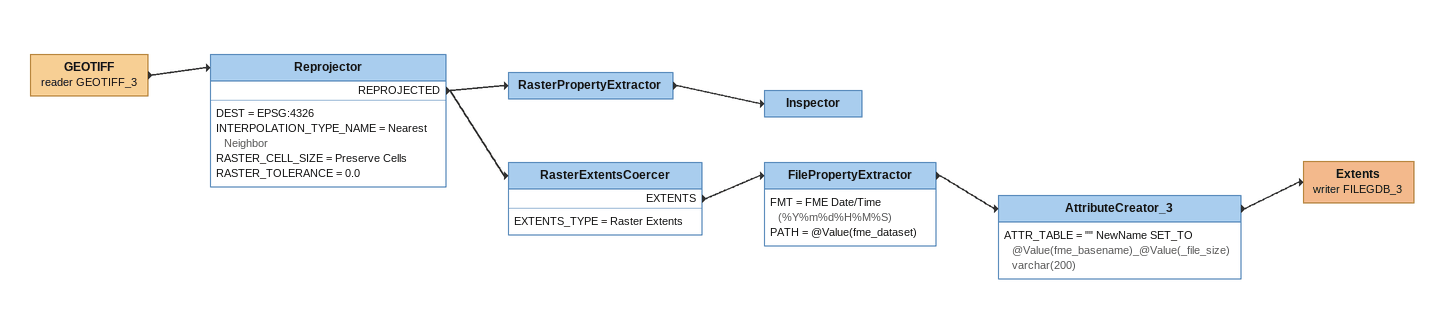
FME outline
GEOTIFF (reader GEOTIFF_3)
    -> Reprojector
Reprojector
    DEST = EPSG:4326
    INTERPOLATION_TYPE_NAME = Nearest Neighbor
    RASTER_CELL_SIZE = Preserve Cells
    RASTER_TOLERANCE = 0.0
    REPROJECTED -> RasterExtentsCoercer
    REPROJECTED -> RasterPropertyExtractor
RasterPropertyExtractor
    -> Inspector
Inspector
RasterExtentsCoercer
    EXTENTS_TYPE = Raster Extents
    EXTENTS -> FilePropertyExtractor
FilePropertyExtractor
    FMT = FME Date/Time (%Y%m%d%H%M%S)
    PATH = @Value(fme_dataset)
    -> AttributeCreator_3
AttributeCreator_3
    ATTR_TABLE = "" NewName SET_TO @Value(fme_basename)_@Value(_file_size) varchar(200)
    -> Extents (writer FILEGDB_3)
Extents (writer FILEGDB_3)
